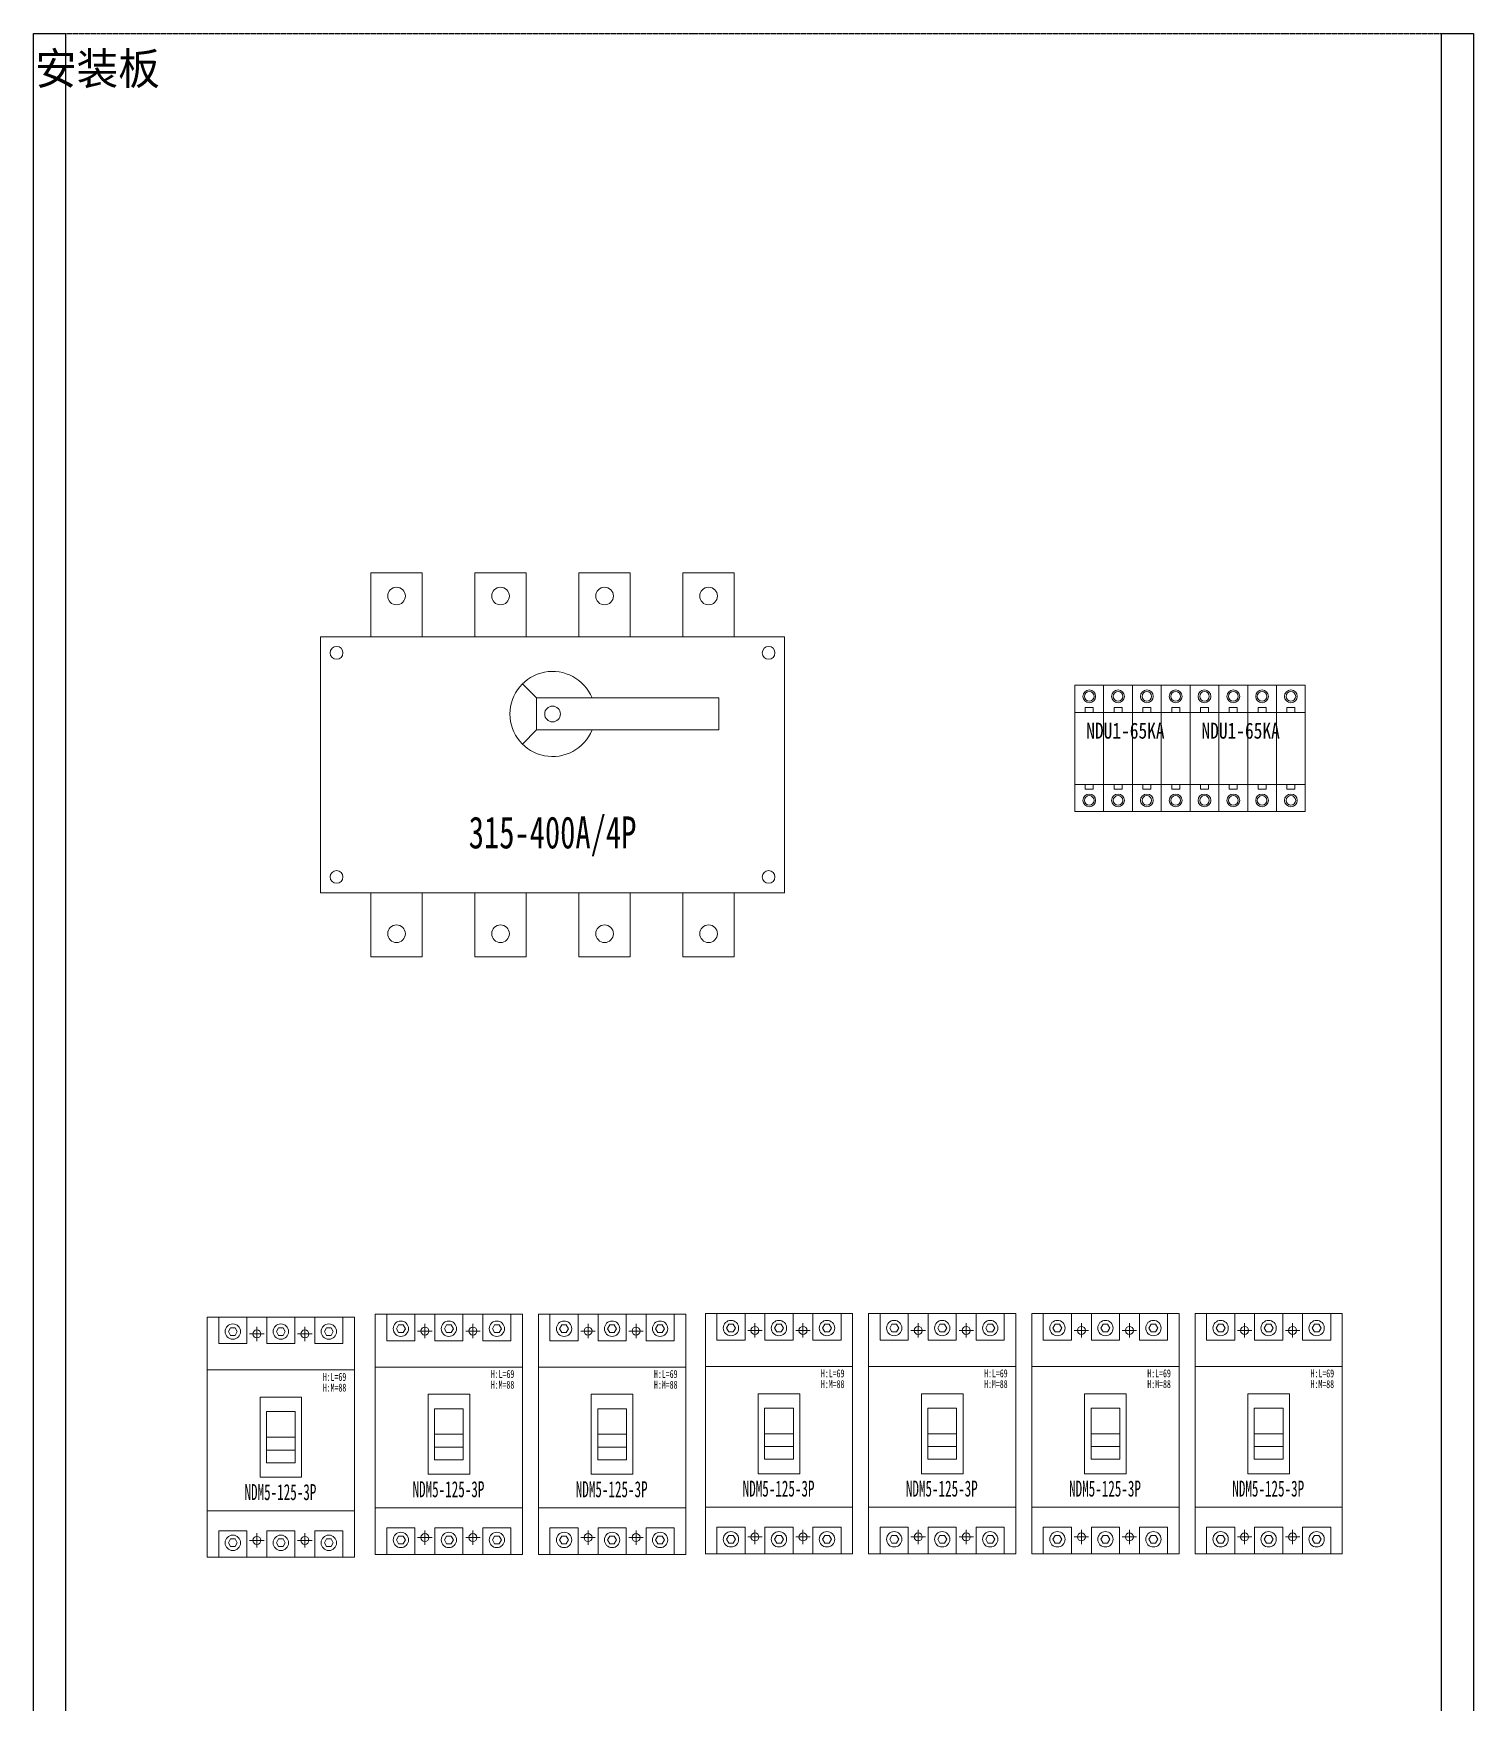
# Model space of a CAD drawing. Extents: x 331172 to 332072, y 288222 to 290422.
# Drawn here: x 331172 to 332072, y 289378 to 290422 of the extents above; entities that cross this region are included whole.
import ezdxf
from ezdxf.enums import TextEntityAlignment as Align

# ---------------------------------------------------------------- set-up
doc = ezdxf.new("R2010")
doc.units = 0
doc.header["$MEASUREMENT"] = 0
doc.linetypes.add('DASHED', pattern=[0.75, 0.5, -0.25])
doc.layers.add('E-UNIV-NOTE', color=6, linetype='Continuous')
doc.layers.add('布置图', color=30, linetype='Continuous')
doc.layers.add('细线', color=7, linetype='Continuous', lineweight=0)
doc.styles.add('宋', font='', dxfattribs={"width": 0.7})
doc.styles.add('宋体', font='', dxfattribs={"width": 0.8})
doc.styles.get('宋').set_extended_font_data('SimSun')
doc.styles.get('宋体').set_extended_font_data('NSimSun')

# ---------------------------------------------------------------- blocks, each defined once
blk = doc.blocks.new('Manufacturer光辉PartName隔离开关Series400ShellFrameLimitingCurrentRemarkPartTypeMinCurrent100MaxCurrent400Poles4PMinPower0MaxPower0LibType2DelFlgfalseUpdateDate')
at = {"layer": '细线', "color": 7}
for p, q in [((-10, 41.8), (-18.8, 50.6)), ((-10, 41.8), (-10, 21.8)), ((-10, 41.8), (104, 41.8)), ((104, 41.8), (104, 21.8)), ((-10, 21.8), (-18.8, 13)), ((104, 21.8), (-10, 21.8))]:
    blk.add_line(p, q, dxfattribs=at)
for points in [[(-113.5, 80), (-81.5, 80), (-81.5, 120), (-113.5, 120)], [(-48.5, 80), (-16.5, 80), (-16.5, 120), (-48.5, 120)], [(16.5, 80), (48.5, 80), (48.5, 120), (16.5, 120)], [(81.5, 80), (113.5, 80), (113.5, 120), (81.5, 120)], [(-145, -80), (145, -80), (145, 80), (-145, 80)], [(-145, 80), (145, 80), (145, -80), (-145, -80)], [(-113.5, -80), (-81.5, -80), (-81.5, -120), (-113.5, -120)], [(-48.5, -80), (-16.5, -80), (-16.5, -120), (-48.5, -120)], [(16.5, -80), (48.5, -80), (48.5, -120), (16.5, -120)], [(81.5, -80), (113.5, -80), (113.5, -120), (81.5, -120)]]:
    blk.add_lwpolyline(points, close=True, dxfattribs=at)
for centre, radius in [((-97.5, 105.5), 5.5), ((-32.5, 105.5), 5.5), ((32.5, 105.5), 5.5), ((97.5, 105.5), 5.5), ((-135, 70), 4), ((135, 70), 4), ((0, 31.8), 4.91), ((-135, -70), 4), ((135, -70), 4), ((-97.5, -105.5), 5.5), ((-32.5, -105.5), 5.5), ((32.5, -105.5), 5.5), ((97.5, -105.5), 5.5)]:
    blk.add_circle(centre, radius, dxfattribs=at)
blk.add_arc((0, 31.8), 26.6, 22.0726, 337.9274, dxfattribs=at)
at = {"layer": '细线', "color": 7, "insert": (-145, -32.2), "char_height": 20, "width": 290, "attachment_point": 1}
blk.add_mtext('\\pxqc;{\\fFangSong_GB2312|b0|i0|c134|p49;\\W0.7;315-400A/4P}', dxfattribs=at)
blk = doc.blocks.new('Manufacturer光辉PartName塑壳断路器Series125ShellFrameLimitingCurrentRemarkPartTypeMinCurrent1MaxCurrent125Poles3PMinPower0MaxPower0LibType2DelFlgfalseUpdateDate')
at = {"layer": '细线'}
for p, q in [((-19.5, 64.5), (-10.5, 64.5)), ((-15, 69), (-15, 60)), ((10.5, 64.5), (19.5, 64.5)), ((15, 69), (15, 60)), ((-15, -69), (-15, -60)), ((15, -69), (15, -60)), ((-19.5, -64.5), (-10.5, -64.5)), ((10.5, -64.5), (19.5, -64.5))]:
    blk.add_line(p, q, dxfattribs=at)
for points in [[(-46, -75), (46, -75), (46, 75), (-46, 75)], [(-38.8, 58.5), (-21.2, 58.5), (-21.2, 75), (-38.8, 75)], [(-8.8, 58.5), (8.8, 58.5), (8.8, 75), (-8.8, 75)], [(21.2, 58.5), (38.8, 58.5), (38.8, 75), (21.2, 75)], [(-46, -46), (46, -46), (46, 42), (-46, 42)], [(-13, -25), (13, -25), (13, 25), (-13, 25)], [(-9, -16), (9, -16), (9, 16), (-9, 16)], [(-9, 0), (9, 0), (9, -16), (-9, -16)], [(-9, 0), (9, 0), (9, -8), (-9, -8)], [(-38.8, -58.5), (-21.2, -58.5), (-21.2, -75), (-38.8, -75)], [(-8.8, -58.5), (8.8, -58.5), (8.8, -75), (-8.8, -75)], [(21.2, -58.5), (38.8, -58.5), (38.8, -75), (21.2, -75)]]:
    blk.add_lwpolyline(points, close=True, dxfattribs=at)
at = {"layer": '细线', "color": 7}
for points in [[(-27.2, 66), (-28.6, 68.4), (-31.4, 68.4), (-32.8, 66), (-31.4, 63.6), (-28.6, 63.6)], [(2.8, 66), (1.4, 68.4), (-1.4, 68.4), (-2.8, 66), (-1.4, 63.6), (1.4, 63.6)], [(32.8, 66), (31.4, 68.4), (28.6, 68.4), (27.2, 66), (28.6, 63.6), (31.4, 63.6)], [(-27.2, -66), (-28.6, -68.4), (-31.4, -68.4), (-32.8, -66), (-31.4, -63.6), (-28.6, -63.6)], [(2.8, -66), (1.4, -68.4), (-1.4, -68.4), (-2.8, -66), (-1.4, -63.6), (1.4, -63.6)], [(32.8, -66), (31.4, -68.4), (28.6, -68.4), (27.2, -66), (28.6, -63.6), (31.4, -63.6)]]:
    blk.add_lwpolyline(points, close=True, dxfattribs=at)
for centre in [(-30, 66), (0, 66), (30, 66), (-30, -66), (0, -66), (30, -66)]:
    blk.add_circle(centre, 4.8, dxfattribs=at)
at = {"layer": '细线'}
for centre in [(-15, 64.5), (15, 64.5), (-15, -64.5), (15, -64.5)]:
    blk.add_circle(centre, 2.5, dxfattribs=at)
at = {"layer": '细线', "color": 7, "attachment_point": 1, "style": '宋'}
for s, insert, char_height, width in [('\\pxql;{\\fFangSong_GB2312|b0|i0|c134|p49;\\W0.6;H:L=69}', (26.2, 40.2), 5, 16.799), ('\\pxql;{\\fFangSong_GB2312|b0|i0|c134|p49;\\W0.6;H:M=88}', (26.2, 33.5), 5, 16.799), ('\\pxql;{\\fFangSong_GB2312|b0|i0|c134|p49;\\W0.6;NDM5-125-3P}', (-22.7, -29.3), 10, 49.265)]:
    blk.add_mtext(s, dxfattribs=dict(at, insert=insert, char_height=char_height, width=width))
blk = doc.blocks.new('Manufacturer上海良信PartName电涌保护器SeriesNDU1ShellFrameLimitingCurrentRemarkPartTypeMinCurrent0MaxCurrent0Poles4PMinPower0MaxPower0LibType3DelFlgfalseUpdateDate2023-01-0100000')
at = {"color": 7, "linetype": 'Continuous', "lineweight": 15}
for p, q in [((-18, 39.5), (-36, 39.5)), ((-36, 39.5), (-36, 22.5)), ((-18, 22.5), (-18, 39.5)), ((36, 39.5), (-18, 39.5)), ((0, 22.5), (0, 39.5)), ((18, 22.5), (18, 39.5)), ((36, 39.5), (36, 22.5)), ((-36, 22.5), (-36, -22.5)), ((-18, 22.5), (-36, 22.5)), ((-24.5, 25.5), (-29.5, 25.5)), ((-29.5, 25.5), (-29.5, 22.5)), ((-24.5, 22.5), (-24.5, 25.5)), ((-18, -22.5), (-18, 22.5)), ((36, 22.5), (-18, 22.5)), ((-6.5, 25.5), (-11.5, 25.5)), ((-11.5, 25.5), (-11.5, 22.5)), ((-6.5, 22.5), (-6.5, 25.5)), ((0, -22.5), (0, 22.5)), ((11.5, 25.5), (6.5, 25.5)), ((6.5, 25.5), (6.5, 22.5)), ((11.5, 22.5), (11.5, 25.5)), ((18, -22.5), (18, 22.5)), ((29.5, 25.5), (24.5, 25.5)), ((24.5, 25.5), (24.5, 22.5)), ((29.5, 22.5), (29.5, 25.5)), ((36, 22.5), (36, -22.5)), ((-36, -22.5), (-18, -22.5)), ((-36, -22.5), (-36, -39.5)), ((-29.5, -25.5), (-29.5, -22.5)), ((-24.5, -25.5), (-29.5, -25.5)), ((-24.5, -22.5), (-24.5, -25.5)), ((-18, -39.5), (-18, -22.5)), ((-18, -22.5), (36, -22.5)), ((-11.5, -25.5), (-11.5, -22.5)), ((-6.5, -25.5), (-11.5, -25.5)), ((-6.5, -22.5), (-6.5, -25.5)), ((0, -39.5), (0, -22.5)), ((6.5, -25.5), (6.5, -22.5)), ((11.5, -25.5), (6.5, -25.5)), ((11.5, -22.5), (11.5, -25.5)), ((18, -39.5), (18, -22.5)), ((24.5, -25.5), (24.5, -22.5)), ((29.5, -25.5), (24.5, -25.5)), ((29.5, -22.5), (29.5, -25.5)), ((36, -22.5), (36, -39.5)), ((-36, -39.5), (-18, -39.5)), ((-18, -39.5), (36, -39.5))]:
    blk.add_line(p, q, dxfattribs=at)
for centre, radius in [((-27, 32.5), 4), ((-27, 32.5), 3), ((-9, 32.5), 4), ((-9, 32.5), 3), ((9, 32.5), 4), ((9, 32.5), 3), ((27, 32.5), 4), ((27, 32.5), 3), ((-27, -32.5), 4), ((-27, -32.5), 3), ((-9, -32.5), 4), ((-9, -32.5), 3), ((9, -32.5), 4), ((9, -32.5), 3), ((27, -32.5), 4), ((27, -32.5), 3)]:
    blk.add_circle(centre, radius, dxfattribs=at)
at = {"layer": 'E-UNIV-NOTE', "style": '宋体', "width": 0.8}
blk.add_text('NDU1-65KA', height=10, dxfattribs=at).set_placement((-28.9, 6.1))

msp = doc.modelspace()

# ---------------------------------------------------------------- linework, layer by layer
at = {"color": 2}
for points in [[(331171.9, 290422.4), (331191.9, 290422.4), (331191.9, 288222.4), (331171.9, 288222.4)], [(332051.9, 290422.4), (332071.9, 290422.4), (332071.9, 288222.4), (332051.9, 288222.4)]]:
    msp.add_lwpolyline(points, close=True, dxfattribs=at)
at = {"layer": '布置图', "linetype": 'DASHED'}
msp.add_lwpolyline([(331171.9, 290422.4), (332071.9, 290422.4), (332071.9, 288222.4), (331171.9, 288222.4)], close=True, dxfattribs=at)

# ---------------------------------------------------------------- block references
for name, p in [('Manufacturer光辉PartName隔离开关Series400ShellFrameLimitingCurrentRemarkPartTypeMinCurrent100MaxCurrent400Poles4PMinPower0MaxPower0LibType2DelFlgfalseUpdateDate', (331496.3, 289965.3)), ('Manufacturer上海良信PartName电涌保护器SeriesNDU1ShellFrameLimitingCurrentRemarkPartTypeMinCurrent0MaxCurrent0Poles4PMinPower0MaxPower0LibType3DelFlgfalseUpdateDate2023-01-0100000', (331858.7, 289975.6)), ('Manufacturer上海良信PartName电涌保护器SeriesNDU1ShellFrameLimitingCurrentRemarkPartTypeMinCurrent0MaxCurrent0Poles4PMinPower0MaxPower0LibType3DelFlgfalseUpdateDate2023-01-0100000', (331930.7, 289975.6)), ('Manufacturer光辉PartName塑壳断路器Series125ShellFrameLimitingCurrentRemarkPartTypeMinCurrent1MaxCurrent125Poles3PMinPower0MaxPower0LibType2DelFlgfalseUpdateDate', (331326.5, 289545.2)), ('Manufacturer光辉PartName塑壳断路器Series125ShellFrameLimitingCurrentRemarkPartTypeMinCurrent1MaxCurrent125Poles3PMinPower0MaxPower0LibType2DelFlgfalseUpdateDate', (331431.5, 289547)), ('Manufacturer光辉PartName塑壳断路器Series125ShellFrameLimitingCurrentRemarkPartTypeMinCurrent1MaxCurrent125Poles3PMinPower0MaxPower0LibType2DelFlgfalseUpdateDate', (331533.5, 289547)), ('Manufacturer光辉PartName塑壳断路器Series125ShellFrameLimitingCurrentRemarkPartTypeMinCurrent1MaxCurrent125Poles3PMinPower0MaxPower0LibType2DelFlgfalseUpdateDate', (331637.8, 289547.4)), ('Manufacturer光辉PartName塑壳断路器Series125ShellFrameLimitingCurrentRemarkPartTypeMinCurrent1MaxCurrent125Poles3PMinPower0MaxPower0LibType2DelFlgfalseUpdateDate', (331739.8, 289547.4)), ('Manufacturer光辉PartName塑壳断路器Series125ShellFrameLimitingCurrentRemarkPartTypeMinCurrent1MaxCurrent125Poles3PMinPower0MaxPower0LibType2DelFlgfalseUpdateDate', (331841.8, 289547.4)), ('Manufacturer光辉PartName塑壳断路器Series125ShellFrameLimitingCurrentRemarkPartTypeMinCurrent1MaxCurrent125Poles3PMinPower0MaxPower0LibType2DelFlgfalseUpdateDate', (331943.8, 289547.4))]:
    msp.add_blockref(name, p)

# ---------------------------------------------------------------- texts
at = {"color": 0}
msp.add_text('安装板', height=20, dxfattribs=at).set_placement((331172.9, 290400.4), align=Align.MIDDLE_LEFT)

doc.saveas('drawing.dxf')
